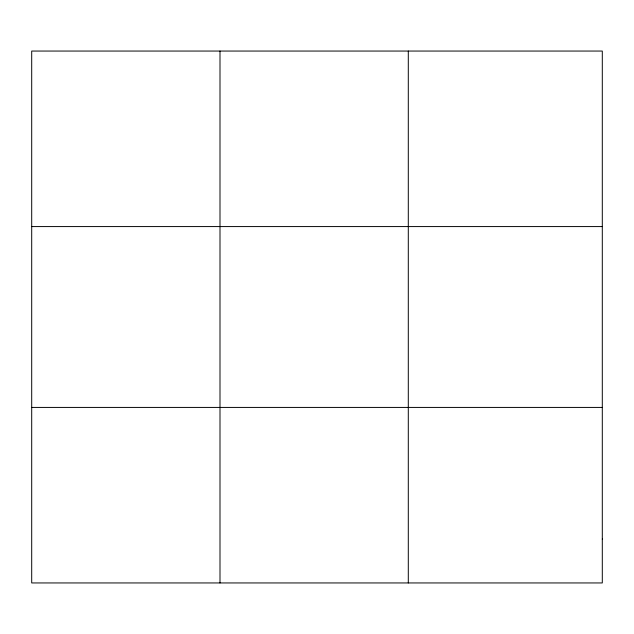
<?xml version="1.0" encoding="UTF-8"?>
<svg xmlns="http://www.w3.org/2000/svg" width="634" height="634" viewBox="0 0 634 634"><rect width="100%" height="100%" fill="white"/><g stroke="black" fill="none" stroke-linecap="round" stroke-linejoin="round"><path stroke-width="0.95" d="M219.998 51.053L219.998 582.947M408.296 51.053L408.296 582.947M31.7 226.576L602.3 226.576M31.7 407.424L602.3 407.424M602.3 539.066L602.3 582.947L31.7 582.947L31.7 51.053L602.3 51.053L602.3 539.066"/></g></svg>
